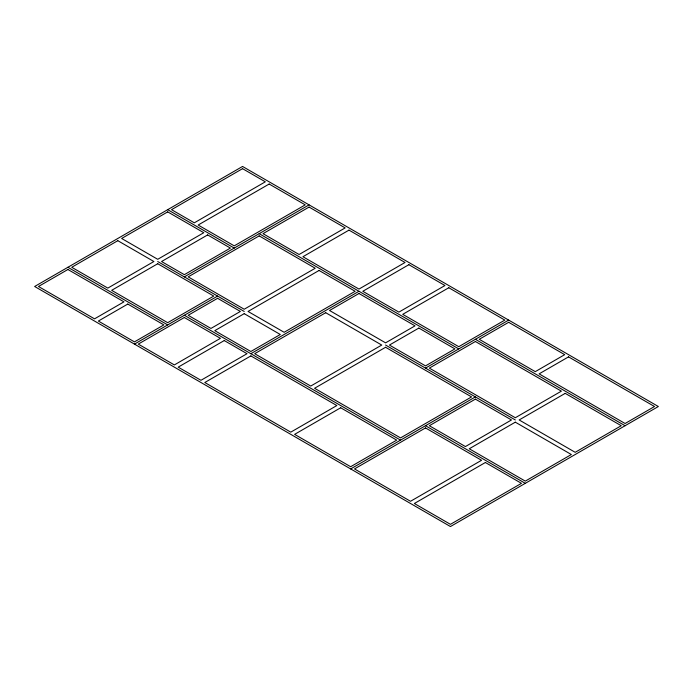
<?xml version="1.0" encoding="UTF-8"?>
<svg xmlns="http://www.w3.org/2000/svg" width="693" height="693" viewBox="0 0 693 693"><rect width="100%" height="100%" fill="white"/><g stroke="black" fill="none" stroke-linecap="round" stroke-linejoin="round"><path stroke-width="1.04" d="M184.338 276.879L309.078 204.868M134.442 344.1L217.602 296.084M250.866 353.699L358.974 291.285M425.502 368.104L508.662 320.097M350.658 468.927L475.398 396.916M475.398 339.301L625.086 425.719M259.182 233.671L458.766 348.9M167.706 209.667L234.234 248.077M385.585 345.062L515.315 419.958M157.727 261.521L244.213 311.452M425.502 425.719L525.294 483.333M184.338 315.289L400.554 440.124M67.914 267.281L167.706 324.896M242.55 166.459L34.65 286.486L450.45 526.541L658.35 406.514L242.55 166.459M67.914 269.499L38.487 286.486L94.525 318.841L123.952 301.845L67.914 269.499M117.81 240.688L71.751 267.281L107.831 288.106L153.889 261.521L117.81 240.688M167.706 211.885L121.647 238.47L157.727 259.303L203.785 232.709L167.706 211.885M242.55 168.668L171.543 209.667L194.317 222.817L265.324 181.817L242.55 168.668M269.161 184.035L198.155 225.026L234.234 245.859L305.241 204.868L269.161 184.035M157.727 263.738L111.668 290.324L167.706 322.678L213.765 296.084L157.727 263.738M207.623 234.927L161.564 261.521L184.338 274.671L230.397 248.077L207.623 234.927M127.789 304.062L98.363 321.05L134.442 341.883L163.869 324.896L127.789 304.062M259.182 235.889L188.175 276.879L244.213 309.234L315.22 268.243L259.182 235.889M309.078 207.077L263.019 233.671L299.099 254.504L345.157 227.91L309.078 207.077M184.338 317.507L138.279 344.1L174.359 364.925L220.417 338.34L184.338 317.507M217.602 298.302L188.175 315.289L210.949 328.439L240.376 311.452L217.602 298.302M348.995 230.128L302.936 256.722L358.974 289.068L405.033 262.482L348.995 230.128M244.213 313.669L214.787 330.656L250.866 351.49L280.293 334.494L244.213 313.669M319.057 270.461L248.051 311.452L284.13 332.285L355.137 291.285L319.057 270.461M224.255 340.558L178.196 367.143L200.97 380.292L247.029 353.699L224.255 340.558M250.866 355.916L204.807 382.51L290.783 432.146L336.841 405.552L250.866 355.916M325.71 312.708L254.703 353.699L310.741 386.053L381.748 345.062L325.71 312.708M358.974 293.503L329.547 310.49L385.585 342.844L415.012 325.857L358.974 293.503M408.87 264.691L362.811 291.285L398.891 312.119L444.949 285.525L408.87 264.691M448.787 287.742L402.728 314.336L458.766 346.682L504.825 320.097L448.787 287.742M385.585 347.28L314.579 388.271L400.554 437.907L471.561 396.916L385.585 347.28M418.849 328.075L389.423 345.062L425.502 365.887L454.929 348.9L418.849 328.075M340.679 407.77L294.62 434.364L350.658 466.718L396.717 440.124L340.679 407.77M475.398 341.51L429.339 368.104L515.315 417.74L561.373 391.155L475.398 341.51M508.662 322.306L479.235 339.301L535.273 371.647L564.7 354.66L508.662 322.306M425.502 427.936L354.495 468.927L410.533 501.282L481.54 460.291L425.502 427.936M475.398 399.125L429.339 425.719L465.419 446.552L511.477 419.958L475.398 399.125M568.537 356.878L539.111 373.865L625.086 423.501L654.513 406.514L568.537 356.878M515.315 422.176L469.256 448.769L525.294 481.115L571.353 454.53L515.315 422.176M565.211 393.364L519.152 419.958L575.19 452.312L621.249 425.719L565.211 393.364M485.377 462.508L414.371 503.499L450.45 524.332L521.457 483.333L485.377 462.508"/></g></svg>
